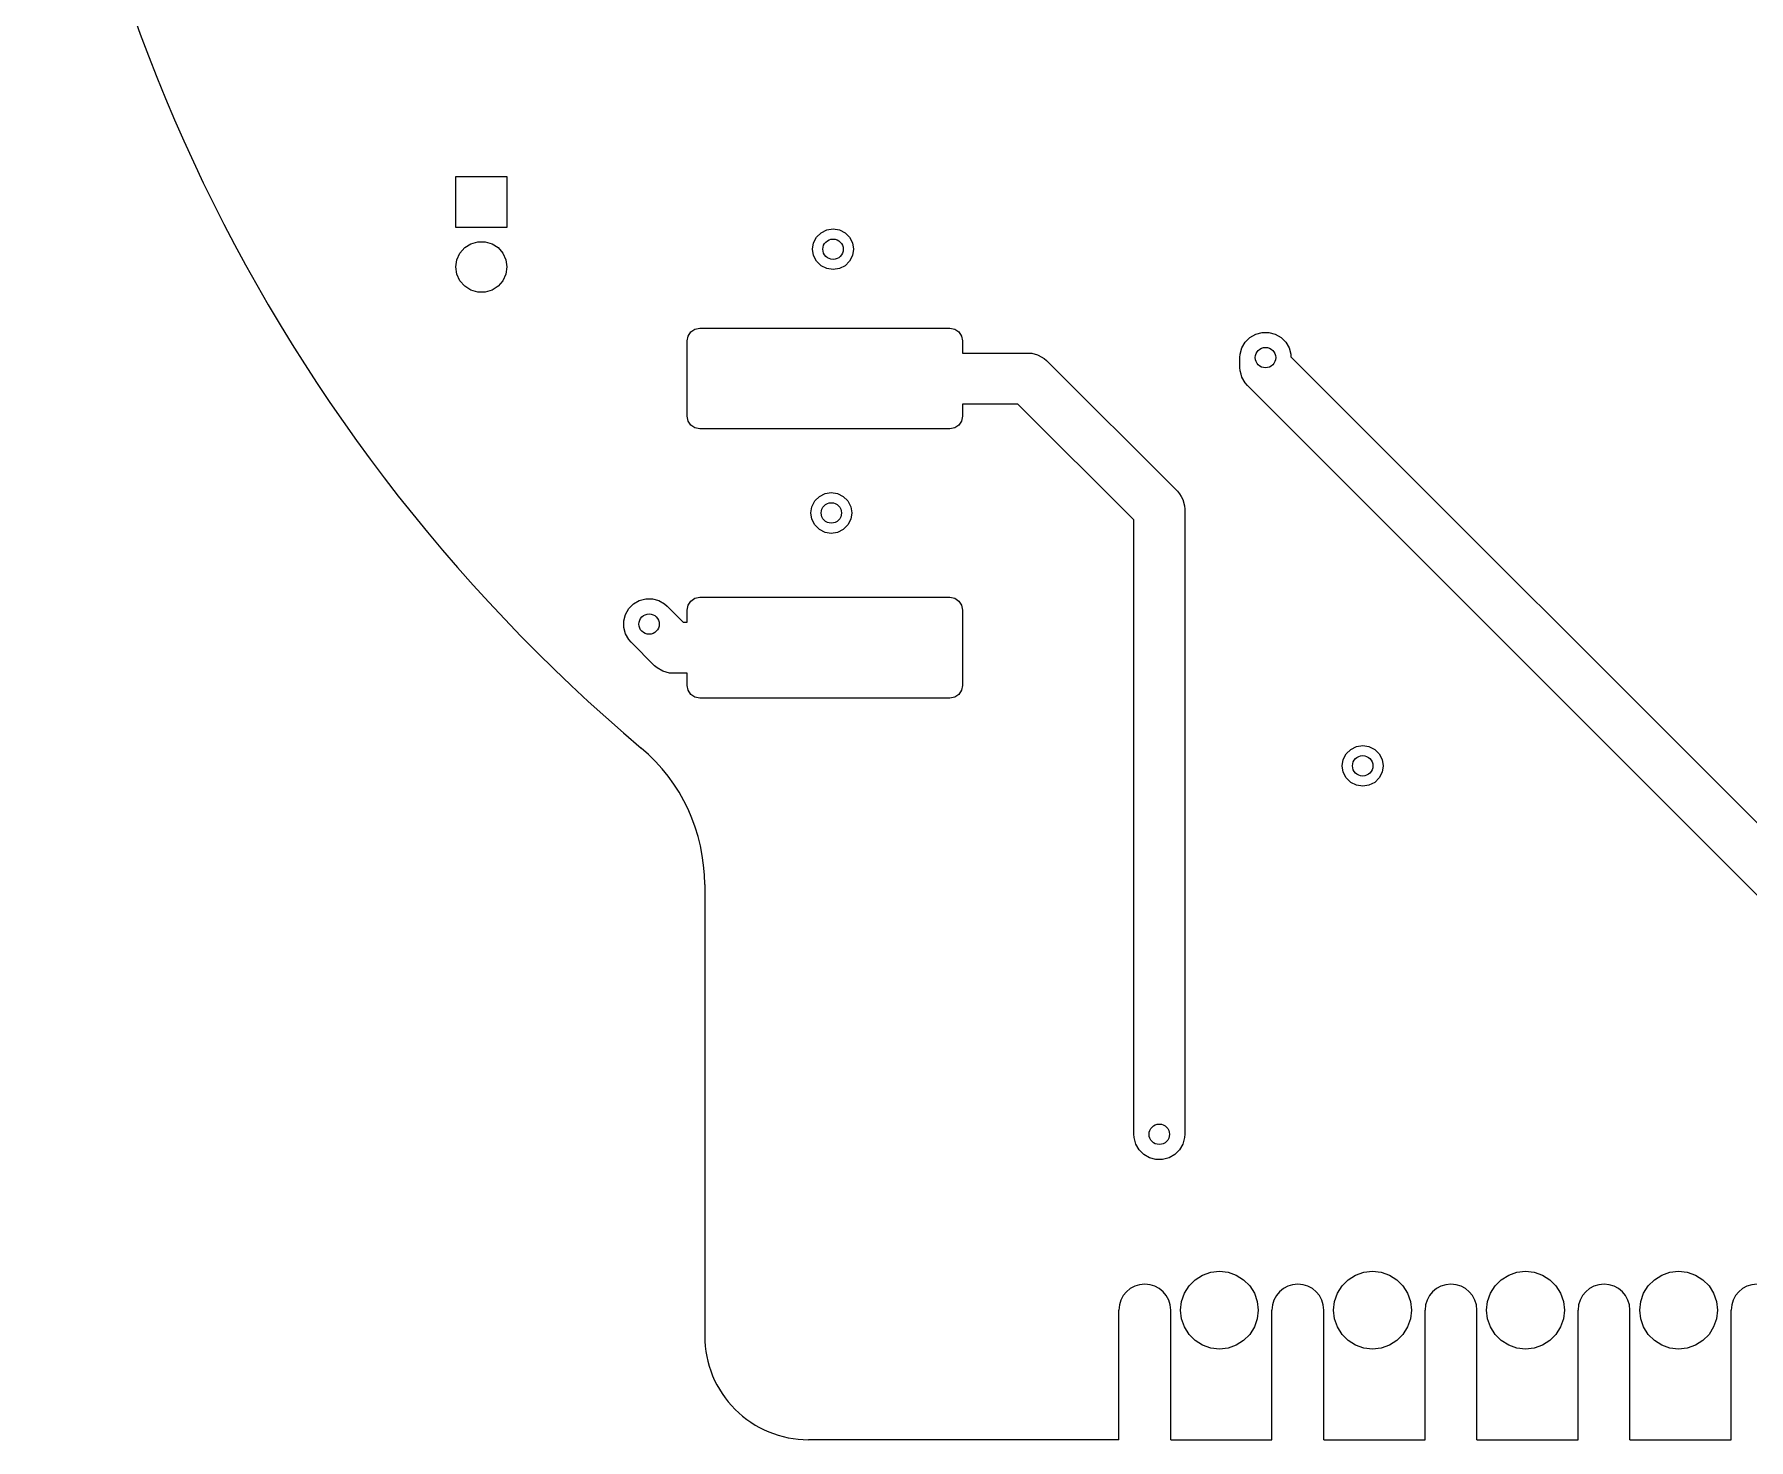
# Model space of a CAD drawing. Extents: x 116 to 183, y -110.2 to -37.6.
# Drawn here: x 115.95 to 149.55, y -110.24 to -82.69 of the extents above; entities that cross this region are included whole.
import ezdxf

# ---------------------------------------------------------------- set-up
doc = ezdxf.new("R2010")
doc.units = 0
doc.layers.add('BLACK', color=7, linetype='CONTINUOUS')

msp = doc.modelspace()

# ---------------------------------------------------------------- linework, layer by layer
at = {"layer": 'BLACK', "linetype": 'CONTINUOUS'}
for p, q in [((124.214, -86.479), (124.214, -85.479)), ((124.214, -85.479), (125.214, -85.479)), ((125.214, -85.479), (125.214, -86.479)), ((125.214, -86.479), (124.214, -86.479)), ((131.225263, -86.778624), (131.282079, -86.667117)), ((131.282079, -86.667117), (131.370572, -86.578624)), ((131.370572, -86.578624), (131.482079, -86.521808)), ((131.482079, -86.521808), (131.605686, -86.502231)), ((131.605686, -86.502231), (131.729293, -86.521808)), ((131.729293, -86.521808), (131.8408, -86.578624)), ((131.8408, -86.578624), (131.929293, -86.667117)), ((131.929293, -86.667117), (131.986109, -86.778624)), ((124.234254, -87.108134), (124.293373, -86.97868)), ((124.293373, -86.97868), (124.38657, -86.871125)), ((124.38657, -86.871125), (124.506292, -86.794184)), ((124.506292, -86.794184), (124.642843, -86.754089)), ((124.642843, -86.754089), (124.785157, -86.754089)), ((124.785157, -86.754089), (124.921708, -86.794184)), ((124.921708, -86.794184), (125.04143, -86.871125)), ((125.04143, -86.871125), (125.134627, -86.97868)), ((125.134627, -86.97868), (125.193746, -87.108134)), ((131.205686, -86.902231), (131.225263, -86.778624)), ((131.225263, -87.025838), (131.205686, -86.902231)), ((131.282079, -87.137345), (131.225263, -87.025838)), ((131.986109, -87.025838), (131.929293, -87.137345)), ((131.986109, -86.778624), (132.005686, -86.902231)), ((132.005686, -86.902231), (131.986109, -87.025838)), ((124.214, -87.249), (124.234254, -87.108134)), ((124.234254, -87.389866), (124.214, -87.249)), ((125.193746, -87.108134), (125.214, -87.249)), ((125.214, -87.249), (125.193746, -87.389866)), ((131.370572, -87.225838), (131.282079, -87.137345)), ((131.482079, -87.282654), (131.370572, -87.225838)), ((131.605686, -87.302231), (131.482079, -87.282654)), ((131.729293, -87.282654), (131.605686, -87.302231)), ((131.8408, -87.225838), (131.729293, -87.282654)), ((131.929293, -87.137345), (131.8408, -87.225838)), ((124.293373, -87.51932), (124.234254, -87.389866)), ((124.38657, -87.626875), (124.293373, -87.51932)), ((124.506292, -87.703816), (124.38657, -87.626875)), ((125.04143, -87.626875), (124.921708, -87.703816)), ((125.134627, -87.51932), (125.04143, -87.626875)), ((125.193746, -87.389866), (125.134627, -87.51932)), ((124.642843, -87.743911), (124.506292, -87.703816)), ((124.785157, -87.743911), (124.642843, -87.743911)), ((124.921708, -87.703816), (124.785157, -87.743911)), ((128.745, -88.699999), (128.76403, -88.604329)), ((128.745001, -90.175), (128.745, -88.699999)), ((128.76403, -88.604329), (128.818223, -88.523223)), ((128.818223, -88.523223), (128.899329, -88.46903)), ((128.899329, -88.46903), (128.995, -88.450001)), ((128.995, -88.450001), (133.895001, -88.45)), ((133.895001, -88.45), (133.990671, -88.46903)), ((133.990671, -88.46903), (134.071777, -88.523223)), ((134.071777, -88.523223), (134.12597, -88.604329)), ((134.12597, -88.604329), (134.144999, -88.7)), ((134.144999, -88.7), (134.144999, -88.9375)), ((139.684323, -88.722619), (139.776619, -88.630323)), ((139.776619, -88.630323), (139.889658, -88.56506)), ((139.889658, -88.56506), (140.015737, -88.531278)), ((140.015737, -88.531278), (140.146263, -88.531278)), ((140.146263, -88.531278), (140.272342, -88.56506)), ((140.272342, -88.56506), (140.385381, -88.630323)), ((140.385381, -88.630323), (140.477677, -88.722619)), ((134.144999, -88.9375), (135.4375, -88.9375)), ((135.4375, -88.9375), (135.502748, -88.941777)), ((135.502748, -88.941777), (135.502763, -88.941777)), ((135.502763, -88.941777), (135.610842, -88.970737)), ((135.610842, -88.970737), (135.628842, -88.97556)), ((135.628842, -88.97556), (135.741881, -89.040823)), ((135.741881, -89.040823), (135.741896, -89.040838)), ((135.741896, -89.040838), (135.791053, -89.083947)), ((139.581, -89.027), (139.585278, -88.961737)), ((139.581, -89.219), (139.581, -89.027)), ((139.585278, -88.961737), (139.61906, -88.835658)), ((139.61906, -88.835658), (139.684323, -88.722619)), ((140.477677, -88.722619), (140.54294, -88.835658)), ((140.54294, -88.835658), (140.576722, -88.961737)), ((140.576722, -88.961737), (140.57994, -89.010834)), ((140.57994, -89.010834), (150.456607, -98.8875)), ((135.791053, -89.083947), (138.353553, -91.646446)), ((139.585277, -89.284247), (139.581, -89.219)), ((139.585277, -89.284263), (139.585277, -89.284247)), ((139.603054, -89.350607), (139.585277, -89.284263)), ((139.61906, -89.410342), (139.603054, -89.350607)), ((139.684323, -89.523381), (139.61906, -89.410342)), ((139.684338, -89.523396), (139.684323, -89.523381)), ((139.727447, -89.572553), (139.684338, -89.523396)), ((149.895947, -99.741054), (139.727447, -89.572553)), ((135.230394, -89.9375), (134.145, -89.9375)), ((134.145, -89.9375), (134.145, -90.175001)), ((137.5, -92.207106), (135.230394, -89.9375)), ((128.76403, -90.270671), (128.745001, -90.175)), ((128.818223, -90.351777), (128.76403, -90.270671)), ((128.899329, -90.40597), (128.818223, -90.351777)), ((134.071777, -90.351777), (133.990671, -90.40597)), ((134.12597, -90.270671), (134.071777, -90.351777)), ((134.145, -90.175001), (134.12597, -90.270671)), ((128.994999, -90.425), (128.899329, -90.40597)), ((133.895, -90.424999), (128.994999, -90.425)), ((133.990671, -90.40597), (133.895, -90.424999)), ((131.336886, -91.748393), (131.448393, -91.691577)), ((131.448393, -91.691577), (131.572, -91.672)), ((131.572, -91.672), (131.695607, -91.691577)), ((131.695607, -91.691577), (131.807114, -91.748393)), ((138.353553, -91.646446), (138.396668, -91.69561)), ((138.396668, -91.69561), (138.396677, -91.695619)), ((138.396677, -91.695619), (138.427146, -91.748393)), ((131.172, -92.072), (131.191577, -91.948393)), ((131.191577, -91.948393), (131.248393, -91.836886)), ((131.248393, -91.836886), (131.336886, -91.748393)), ((131.807114, -91.748393), (131.895607, -91.836886)), ((131.895607, -91.836886), (131.952423, -91.948393)), ((131.952423, -91.948393), (131.972, -92.072)), ((138.427146, -91.748393), (138.46194, -91.808658)), ((138.46194, -91.808658), (138.495723, -91.934737)), ((138.495723, -91.934737), (138.495723, -91.934752)), ((138.495723, -91.934752), (138.5, -92)), ((138.5, -92), (138.5, -104.25)), ((131.191577, -92.195607), (131.172, -92.072)), ((131.248393, -92.307114), (131.191577, -92.195607)), ((131.336886, -92.395607), (131.248393, -92.307114)), ((131.448393, -92.452423), (131.336886, -92.395607)), ((131.807114, -92.395607), (131.695607, -92.452423)), ((131.895607, -92.307114), (131.807114, -92.395607)), ((131.952423, -92.195607), (131.895607, -92.307114)), ((131.972, -92.072), (131.952423, -92.195607)), ((137.5, -104.25), (137.5, -92.207106)), ((131.572, -92.472), (131.448393, -92.452423)), ((131.695607, -92.452423), (131.572, -92.472)), ((128.818223, -93.798223), (128.899329, -93.74403)), ((128.899329, -93.74403), (128.995, -93.725001)), ((128.995, -93.725001), (133.895001, -93.725)), ((133.895001, -93.725), (133.990671, -93.74403)), ((133.990671, -93.74403), (134.071777, -93.798223)), ((127.504277, -94.184737), (127.53806, -94.058658)), ((127.53806, -94.058658), (127.603324, -93.94562)), ((127.603324, -93.94562), (127.69562, -93.853324)), ((127.69562, -93.853324), (127.808658, -93.78806)), ((127.808658, -93.78806), (127.934737, -93.754277)), ((127.934737, -93.754277), (128.065263, -93.754277)), ((128.065263, -93.754277), (128.191342, -93.78806)), ((128.191342, -93.78806), (128.30438, -93.853324)), ((128.30438, -93.853324), (128.353553, -93.896447)), ((128.353553, -93.896447), (128.669607, -94.2125)), ((128.745, -93.974999), (128.76403, -93.879329)), ((128.745, -94.2125), (128.745, -93.974999)), ((128.76403, -93.879329), (128.818223, -93.798223)), ((134.071777, -93.798223), (134.12597, -93.879329)), ((134.12597, -93.879329), (134.144999, -93.975)), ((134.144999, -93.975), (134.145, -95.450001)), ((127.504277, -94.315263), (127.504277, -94.184737)), ((127.53806, -94.441342), (127.504277, -94.315263)), ((128.669607, -94.2125), (128.745, -94.2125)), ((127.603324, -94.55438), (127.53806, -94.441342)), ((127.646447, -94.603553), (127.603324, -94.55438)), ((128.108947, -95.066054), (127.646447, -94.603553)), ((128.158103, -95.109161), (128.108947, -95.066054)), ((128.158119, -95.109177), (128.158103, -95.109161)), ((128.271158, -95.17444), (128.158119, -95.109177)), ((128.397237, -95.208223), (128.271158, -95.17444)), ((128.397252, -95.208223), (128.397237, -95.208223)), ((128.4625, -95.2125), (128.397252, -95.208223)), ((128.745001, -95.2125), (128.4625, -95.2125)), ((128.745001, -95.45), (128.745001, -95.2125)), ((128.76403, -95.545671), (128.745001, -95.45)), ((128.818223, -95.626777), (128.76403, -95.545671)), ((128.899329, -95.68097), (128.818223, -95.626777)), ((128.994999, -95.7), (128.899329, -95.68097)), ((133.895, -95.699999), (128.994999, -95.7)), ((133.990671, -95.68097), (133.895, -95.699999)), ((134.071777, -95.626777), (133.990671, -95.68097)), ((134.12597, -95.545671), (134.071777, -95.626777)), ((134.145, -95.450001), (134.12597, -95.545671)), ((141.662393, -96.792886), (141.750886, -96.704393)), ((141.750886, -96.704393), (141.862393, -96.647577)), ((141.862393, -96.647577), (141.986, -96.628)), ((141.986, -96.628), (142.109607, -96.647577)), ((142.109607, -96.647577), (142.221114, -96.704393)), ((142.221114, -96.704393), (142.309607, -96.792886)), ((141.586, -97.028), (141.605577, -96.904393)), ((141.605577, -97.151607), (141.586, -97.028)), ((141.605577, -96.904393), (141.662393, -96.792886)), ((142.309607, -96.792886), (142.366423, -96.904393)), ((142.366423, -96.904393), (142.386, -97.028)), ((142.386, -97.028), (142.366423, -97.151607)), ((141.662393, -97.263114), (141.605577, -97.151607)), ((141.750886, -97.351607), (141.662393, -97.263114)), ((141.862393, -97.408423), (141.750886, -97.351607)), ((141.986, -97.428), (141.862393, -97.408423)), ((142.109607, -97.408423), (141.986, -97.428)), ((142.221114, -97.351607), (142.109607, -97.408423)), ((142.309607, -97.263114), (142.221114, -97.351607)), ((142.366423, -97.151607), (142.309607, -97.263114)), ((129.089859, -99.356597), (129.089859, -108.204)), ((137.504278, -104.315263), (137.5, -104.25)), ((137.53806, -104.441342), (137.504278, -104.315263)), ((137.603323, -104.554381), (137.53806, -104.441342)), ((138.46194, -104.441342), (138.396677, -104.554381)), ((138.495722, -104.315263), (138.46194, -104.441342)), ((138.5, -104.25), (138.495722, -104.315263)), ((137.695619, -104.646677), (137.603323, -104.554381)), ((137.808658, -104.71194), (137.695619, -104.646677)), ((137.934737, -104.745722), (137.808658, -104.71194)), ((138.065263, -104.745722), (137.934737, -104.745722)), ((138.191342, -104.71194), (138.065263, -104.745722)), ((138.304381, -104.646677), (138.191342, -104.71194)), ((138.396677, -104.554381), (138.304381, -104.646677)), ((138.582244, -107.220901), (138.702901, -107.100244)), ((138.702901, -107.100244), (138.847381, -107.009462)), ((138.847381, -107.009462), (139.008439, -106.953105)), ((139.008439, -106.953105), (139.178, -106.934)), ((139.178, -106.934), (139.347561, -106.953105)), ((139.347561, -106.953105), (139.508619, -107.009462)), ((139.508619, -107.009462), (139.653099, -107.100244)), ((139.653099, -107.100244), (139.773756, -107.220901)), ((141.582244, -107.220901), (141.702901, -107.100244)), ((141.702901, -107.100244), (141.847381, -107.009462)), ((141.847381, -107.009462), (142.008439, -106.953105)), ((142.008439, -106.953105), (142.178, -106.934)), ((142.178, -106.934), (142.347561, -106.953105)), ((142.347561, -106.953105), (142.508619, -107.009462)), ((142.508619, -107.009462), (142.653099, -107.100244)), ((142.653099, -107.100244), (142.773756, -107.220901)), ((144.582244, -107.220901), (144.702901, -107.100244)), ((144.702901, -107.100244), (144.847381, -107.009462)), ((144.847381, -107.009462), (145.008439, -106.953105)), ((145.008439, -106.953105), (145.178, -106.934)), ((145.178, -106.934), (145.347561, -106.953105)), ((145.347561, -106.953105), (145.508619, -107.009462)), ((145.508619, -107.009462), (145.653099, -107.100244)), ((145.653099, -107.100244), (145.773756, -107.220901)), ((147.582244, -107.220901), (147.702901, -107.100244)), ((147.702901, -107.100244), (147.847381, -107.009462)), ((147.847381, -107.009462), (148.008439, -106.953105)), ((148.008439, -106.953105), (148.178, -106.934)), ((148.178, -106.934), (148.347561, -106.953105)), ((148.347561, -106.953105), (148.508619, -107.009462)), ((148.508619, -107.009462), (148.653099, -107.100244)), ((148.653099, -107.100244), (148.773756, -107.220901)), ((138.435105, -107.526439), (138.491462, -107.365381)), ((138.491462, -107.365381), (138.582244, -107.220901)), ((139.773756, -107.220901), (139.864538, -107.365381)), ((139.864538, -107.365381), (139.920895, -107.526439)), ((141.435105, -107.526439), (141.491462, -107.365381)), ((141.491462, -107.365381), (141.582244, -107.220901)), ((142.773756, -107.220901), (142.864538, -107.365381)), ((142.864538, -107.365381), (142.920895, -107.526439)), ((144.435105, -107.526439), (144.491462, -107.365381)), ((144.491462, -107.365381), (144.582244, -107.220901)), ((145.773756, -107.220901), (145.864538, -107.365381)), ((145.864538, -107.365381), (145.920895, -107.526439)), ((147.435105, -107.526439), (147.491462, -107.365381)), ((147.491462, -107.365381), (147.582244, -107.220901)), ((148.773756, -107.220901), (148.864538, -107.365381)), ((148.864538, -107.365381), (148.920895, -107.526439)), ((137.208, -110.236002), (137.208, -107.696)), ((138.224, -110.236002), (138.224, -107.696)), ((138.416, -107.696), (138.435105, -107.526439)), ((138.435105, -107.865561), (138.416, -107.696)), ((139.920895, -107.526439), (139.94, -107.696)), ((139.94, -107.696), (139.920895, -107.865561)), ((140.208, -110.236002), (140.208, -107.696)), ((141.224, -110.236002), (141.224, -107.696)), ((141.416, -107.696), (141.435105, -107.526439)), ((141.435105, -107.865561), (141.416, -107.696)), ((142.920895, -107.526439), (142.94, -107.696)), ((142.94, -107.696), (142.920895, -107.865561)), ((143.208, -110.236002), (143.208, -107.696)), ((144.224, -110.236002), (144.224, -107.696)), ((144.416, -107.696), (144.435105, -107.526439)), ((144.435105, -107.865561), (144.416, -107.696)), ((145.920895, -107.526439), (145.94, -107.696)), ((145.94, -107.696), (145.920895, -107.865561)), ((146.208, -110.236002), (146.208, -107.696)), ((147.224, -110.236002), (147.224, -107.696)), ((147.416, -107.696), (147.435105, -107.526439)), ((147.435105, -107.865561), (147.416, -107.696)), ((148.920895, -107.526439), (148.94, -107.696)), ((148.94, -107.696), (148.920895, -107.865561)), ((149.208, -110.236002), (149.208, -107.696)), ((138.491462, -108.026619), (138.435105, -107.865561)), ((138.582244, -108.171099), (138.491462, -108.026619)), ((138.702901, -108.291756), (138.582244, -108.171099)), ((139.773756, -108.171099), (139.653099, -108.291756)), ((139.864538, -108.026619), (139.773756, -108.171099)), ((139.920895, -107.865561), (139.864538, -108.026619)), ((141.491462, -108.026619), (141.435105, -107.865561)), ((141.582244, -108.171099), (141.491462, -108.026619)), ((141.702901, -108.291756), (141.582244, -108.171099)), ((142.773756, -108.171099), (142.653099, -108.291756)), ((142.864538, -108.026619), (142.773756, -108.171099)), ((142.920895, -107.865561), (142.864538, -108.026619)), ((144.491462, -108.026619), (144.435105, -107.865561)), ((144.582244, -108.171099), (144.491462, -108.026619)), ((144.702901, -108.291756), (144.582244, -108.171099)), ((145.773756, -108.171099), (145.653099, -108.291756)), ((145.864538, -108.026619), (145.773756, -108.171099)), ((145.920895, -107.865561), (145.864538, -108.026619)), ((147.491462, -108.026619), (147.435105, -107.865561)), ((147.582244, -108.171099), (147.491462, -108.026619)), ((147.702901, -108.291756), (147.582244, -108.171099)), ((148.773756, -108.171099), (148.653099, -108.291756)), ((148.864538, -108.026619), (148.773756, -108.171099)), ((148.920895, -107.865561), (148.864538, -108.026619)), ((138.847381, -108.382538), (138.702901, -108.291756)), ((139.008439, -108.438895), (138.847381, -108.382538)), ((139.178, -108.458), (139.008439, -108.438895)), ((139.347561, -108.438895), (139.178, -108.458)), ((139.508619, -108.382538), (139.347561, -108.438895)), ((139.653099, -108.291756), (139.508619, -108.382538)), ((141.847381, -108.382538), (141.702901, -108.291756)), ((142.008439, -108.438895), (141.847381, -108.382538)), ((142.178, -108.458), (142.008439, -108.438895)), ((142.347561, -108.438895), (142.178, -108.458)), ((142.508619, -108.382538), (142.347561, -108.438895)), ((142.653099, -108.291756), (142.508619, -108.382538)), ((144.847381, -108.382538), (144.702901, -108.291756)), ((145.008439, -108.438895), (144.847381, -108.382538)), ((145.178, -108.458), (145.008439, -108.438895)), ((145.347561, -108.438895), (145.178, -108.458)), ((145.508619, -108.382538), (145.347561, -108.438895)), ((145.653099, -108.291756), (145.508619, -108.382538)), ((147.847381, -108.382538), (147.702901, -108.291756)), ((148.008439, -108.438895), (147.847381, -108.382538)), ((148.178, -108.458), (148.008439, -108.438895)), ((148.347561, -108.438895), (148.178, -108.458)), ((148.508619, -108.382538), (148.347561, -108.438895)), ((148.653099, -108.291756), (148.508619, -108.382538)), ((137.208, -110.236002), (131.121859, -110.236002)), ((138.224, -110.236002), (140.208, -110.236002)), ((141.224, -110.236002), (143.208, -110.236002)), ((144.224, -110.236002), (146.208, -110.236002)), ((147.224, -110.236002), (149.208, -110.236002))]:
    msp.add_line(p, q, dxfattribs=at)
at = {"layer": 'BLACK'}
for centre in [(131.605686, -86.902231), (140.081, -89.027), (131.572, -92.072), (128, -94.25), (141.986, -97.028), (138, -104.25)]:
    msp.add_circle(centre, 0.2, dxfattribs=at)
for centre, radius, start, end in [((149.4505, -71.0743), 33.499996, -180.0000068, -130.1553645), ((125.5847, -99.3551), 3.505141, -0.0244701, 49.7895192), ((137.716, -107.696), 0.508, 0, 180), ((140.716, -107.696), 0.508, 0, 180), ((143.716, -107.696), 0.508, 0, 180), ((146.716, -107.696), 0.508, 0, 180), ((149.716, -107.696), 0.508, 0, 180), ((131.1218, -108.2041), 2.031902, -180.0028198, -89.9983363)]:
    msp.add_arc(centre, radius, start, end, dxfattribs=at)

doc.saveas('drawing.dxf')
